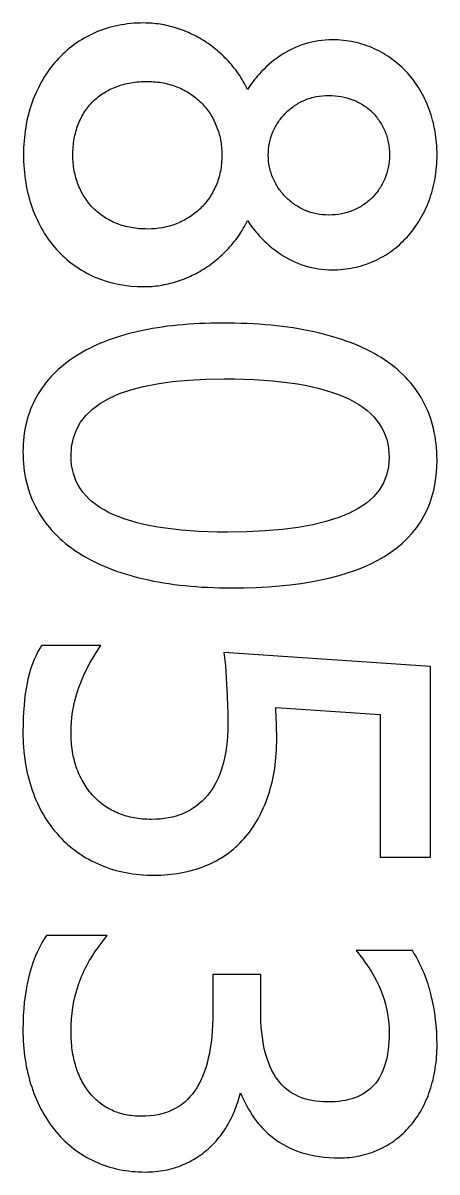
# Model space of a CAD drawing. Header units: millimetres. Extents: x -87 to 87, y -42 to 40.
# Drawn here: x 38.08 to 41.67, y -41.7 to -31.74 of the extents above; entities that cross this region are included whole.
import ezdxf

# ---------------------------------------------------------------- set-up
doc = ezdxf.new("R2010")
doc.units = ezdxf.units.MM
doc.header["$MEASUREMENT"] = 0
doc.layers.add('Layer 1', color=7, linetype='Continuous')

msp = doc.modelspace()

# ---------------------------------------------------------------- linework, layer by layer
at = {"layer": 'Layer 1', "color": 250}
for points, knots in [([(39.1238, -31.7395), (39.1704, -31.7395), (39.218, -31.7433), (39.266, -31.7507), (39.3132, -31.758), (39.3604, -31.7691), (39.4072, -31.7836), (39.4548, -31.7989), (39.5007, -31.8171), (39.5449, -31.8382), (39.5893, -31.8593), (39.6321, -31.8838), (39.6726, -31.9109), (39.714, -31.9387), (39.7536, -31.9698), (39.7909, -32.0038), (39.828, -32.0375), (39.8636, -32.0749), (39.8974, -32.1154), (39.9312, -32.1564), (39.9616, -32.2003), (39.9884, -32.2469), (40.0012, -32.2693), (40.0132, -32.2921), (40.0244, -32.3155), (40.0557, -32.2678), (40.0897, -32.2236), (40.1263, -32.183), (40.1812, -32.122), (40.2422, -32.0688), (40.3091, -32.0233), (40.3777, -31.9777), (40.4494, -31.9433), (40.5246, -31.9204), (40.6002, -31.8974), (40.679, -31.8857), (40.7607, -31.8857), (40.826, -31.8857), (40.889, -31.8922), (40.9495, -31.9048), (41.0098, -31.9176), (41.068, -31.9368), (41.124, -31.9624), (41.1794, -31.9872), (41.231, -32.0173), (41.2785, -32.0519), (41.3264, -32.0866), (41.3712, -32.1269), (41.4125, -32.1721), (41.4534, -32.2173), (41.4897, -32.2663), (41.521, -32.3189), (41.5522, -32.3713), (41.5794, -32.4282), (41.6021, -32.4888), (41.6248, -32.5502), (41.6421, -32.6137), (41.6533, -32.679), (41.6646, -32.7445), (41.6703, -32.8125), (41.6703, -32.8825), (41.6703, -32.9536), (41.6644, -33.0223), (41.6529, -33.0881), (41.6415, -33.1536), (41.6241, -33.2174), (41.6012, -33.2787), (41.5781, -33.3397), (41.5507, -33.3964), (41.519, -33.4489), (41.4874, -33.5014), (41.4511, -33.5504), (41.4104, -33.5953), (41.3695, -33.6402), (41.3249, -33.68), (41.2771, -33.7148), (41.2294, -33.7493), (41.1774, -33.7793), (41.1215, -33.8044), (41.0661, -33.8292), (41.0081, -33.8479), (40.9477, -33.8605), (40.8877, -33.873), (40.8252, -33.8795), (40.7607, -33.8795), (40.679, -33.8795), (40.6002, -33.8678), (40.5246, -33.8448), (40.4494, -33.8219), (40.3777, -33.7875), (40.3096, -33.742), (40.2428, -33.6967), (40.182, -33.644), (40.1267, -33.5836), (40.0898, -33.5434), (40.0558, -33.5), (40.0245, -33.4532), (40.0132, -33.4766), (40.0011, -33.4994), (39.9884, -33.5213), (39.9616, -33.5667), (39.9312, -33.6099), (39.8974, -33.6506), (39.8635, -33.6913), (39.8279, -33.7285), (39.7908, -33.7619), (39.7532, -33.7957), (39.7138, -33.8265), (39.6726, -33.8542), (39.632, -33.8814), (39.5892, -33.9058), (39.5449, -33.9271), (39.5014, -33.9479), (39.4554, -33.9661), (39.4073, -33.9814), (39.3604, -33.9961), (39.3132, -34.0072), (39.266, -34.0144), (39.218, -34.0219), (39.1704, -34.0256), (39.1238, -34.0256), (38.9695, -34.0256), (38.8279, -33.9976), (38.6996, -33.9419), (38.635, -33.9136), (38.5749, -33.8795), (38.5197, -33.8399), (38.4647, -33.8005), (38.4144, -33.7555), (38.3691, -33.7052), (38.3232, -33.6547), (38.2824, -33.599), (38.2469, -33.5384), (38.2115, -33.4781), (38.1809, -33.4128), (38.1555, -33.343), (38.1304, -33.2727), (38.1114, -33.1992), (38.099, -33.1226), (38.0864, -33.0457), (38.0801, -32.9655), (38.0801, -32.8825), (38.0801, -32.8004), (38.0864, -32.7208), (38.099, -32.6445), (38.1114, -32.5684), (38.1304, -32.4951), (38.1555, -32.4255), (38.1809, -32.3561), (38.2114, -32.2912), (38.2469, -32.2309), (38.2823, -32.1707), (38.323, -32.1149), (38.369, -32.0634), (38.4142, -32.0125), (38.4648, -31.9671), (38.5198, -31.9274), (38.5754, -31.8872), (38.6355, -31.853), (38.6994, -31.8248), (38.7642, -31.7961), (38.832, -31.7746), (38.9022, -31.7606), (38.9728, -31.7466), (39.0468, -31.7395), (39.1238, -31.7395)], [0, 0, 0, 0, 0.018182, 0.018182, 0.018182, 0.036364, 0.036364, 0.036364, 0.054545, 0.054545, 0.054545, 0.072727, 0.072727, 0.072727, 0.090909, 0.090909, 0.090909, 0.109091, 0.109091, 0.109091, 0.127273, 0.127273, 0.127273, 0.145455, 0.145455, 0.145455, 0.163636, 0.163636, 0.163636, 0.181818, 0.181818, 0.181818, 0.2, 0.2, 0.2, 0.218182, 0.218182, 0.218182, 0.236364, 0.236364, 0.236364, 0.254545, 0.254545, 0.254545, 0.272727, 0.272727, 0.272727, 0.290909, 0.290909, 0.290909, 0.309091, 0.309091, 0.309091, 0.327273, 0.327273, 0.327273, 0.345455, 0.345455, 0.345455, 0.363636, 0.363636, 0.363636, 0.381818, 0.381818, 0.381818, 0.4, 0.4, 0.4, 0.418182, 0.418182, 0.418182, 0.436364, 0.436364, 0.436364, 0.454545, 0.454545, 0.454545, 0.472727, 0.472727, 0.472727, 0.490909, 0.490909, 0.490909, 0.509091, 0.509091, 0.509091, 0.527273, 0.527273, 0.527273, 0.545455, 0.545455, 0.545455, 0.563636, 0.563636, 0.563636, 0.581818, 0.581818, 0.581818, 0.6, 0.6, 0.6, 0.618182, 0.618182, 0.618182, 0.636364, 0.636364, 0.636364, 0.654545, 0.654545, 0.654545, 0.672727, 0.672727, 0.672727, 0.690909, 0.690909, 0.690909, 0.709091, 0.709091, 0.709091, 0.727273, 0.727273, 0.727273, 0.745455, 0.745455, 0.745455, 0.763636, 0.763636, 0.763636, 0.781818, 0.781818, 0.781818, 0.8, 0.8, 0.8, 0.818182, 0.818182, 0.818182, 0.836364, 0.836364, 0.836364, 0.854545, 0.854545, 0.854545, 0.872727, 0.872727, 0.872727, 0.890909, 0.890909, 0.890909, 0.909091, 0.909091, 0.909091, 0.927273, 0.927273, 0.927273, 0.945455, 0.945455, 0.945455, 0.963636, 0.963636, 0.963636, 0.981818, 0.981818, 0.981818, 1, 1, 1, 1]), ([(39.1569, -32.2467), (39.1063, -32.2467), (39.0582, -32.2505), (39.0131, -32.2581), (38.9682, -32.2657), (38.9256, -32.2771), (38.8856, -32.2921), (38.8457, -32.3074), (38.8087, -32.3258), (38.7753, -32.3469), (38.7418, -32.3681), (38.7109, -32.3926), (38.6833, -32.4199), (38.6558, -32.447), (38.6311, -32.4774), (38.6099, -32.5105), (38.5888, -32.5434), (38.5705, -32.5801), (38.5553, -32.6202), (38.5398, -32.6593), (38.5283, -32.7009), (38.5206, -32.7447), (38.5128, -32.789), (38.5089, -32.836), (38.5089, -32.885), (38.5089, -32.9325), (38.5129, -32.9777), (38.5207, -33.0203), (38.5284, -33.0628), (38.5403, -33.1041), (38.5559, -33.1437), (38.5712, -33.1825), (38.59, -33.2193), (38.6118, -33.2529), (38.6335, -33.2866), (38.6584, -33.3176), (38.6861, -33.3458), (38.7137, -33.3738), (38.7446, -33.3989), (38.7784, -33.4211), (38.8118, -33.443), (38.8488, -33.4622), (38.8885, -33.4781), (38.9291, -33.4941), (38.9714, -33.5061), (39.0155, -33.5139), (39.0597, -33.5218), (39.1069, -33.5258), (39.1569, -33.5258), (39.246, -33.5258), (39.3296, -33.5107), (39.4074, -33.4805), (39.4459, -33.4651), (39.4824, -33.4464), (39.5167, -33.4247), (39.5511, -33.4029), (39.5833, -33.3781), (39.6127, -33.3506), (39.6417, -33.3228), (39.6679, -33.2922), (39.6907, -33.259), (39.7139, -33.2254), (39.7342, -33.1888), (39.7514, -33.1496), (39.7682, -33.1109), (39.7808, -33.0694), (39.7892, -33.0254), (39.7976, -32.9813), (39.8019, -32.9345), (39.8019, -32.885), (39.8019, -32.8386), (39.7979, -32.794), (39.7899, -32.7518), (39.782, -32.7097), (39.77, -32.669), (39.754, -32.6299), (39.7381, -32.591), (39.7191, -32.5546), (39.6972, -32.5212), (39.6757, -32.4887), (39.6506, -32.4578), (39.6222, -32.4294), (39.5936, -32.401), (39.5624, -32.3757), (39.529, -32.3538), (39.4949, -32.3315), (39.4579, -32.312), (39.4183, -32.2958), (39.3791, -32.2796), (39.3374, -32.2672), (39.2939, -32.259), (39.2507, -32.2508), (39.2048, -32.2467), (39.1569, -32.2467)], [0, 0, 0, 0, 0.032258, 0.032258, 0.032258, 0.064516, 0.064516, 0.064516, 0.096774, 0.096774, 0.096774, 0.129032, 0.129032, 0.129032, 0.16129, 0.16129, 0.16129, 0.193548, 0.193548, 0.193548, 0.225806, 0.225806, 0.225806, 0.258065, 0.258065, 0.258065, 0.290323, 0.290323, 0.290323, 0.322581, 0.322581, 0.322581, 0.354839, 0.354839, 0.354839, 0.387097, 0.387097, 0.387097, 0.419355, 0.419355, 0.419355, 0.451613, 0.451613, 0.451613, 0.483871, 0.483871, 0.483871, 0.516129, 0.516129, 0.516129, 0.548387, 0.548387, 0.548387, 0.580645, 0.580645, 0.580645, 0.612903, 0.612903, 0.612903, 0.645161, 0.645161, 0.645161, 0.677419, 0.677419, 0.677419, 0.709677, 0.709677, 0.709677, 0.741935, 0.741935, 0.741935, 0.774194, 0.774194, 0.774194, 0.806452, 0.806452, 0.806452, 0.83871, 0.83871, 0.83871, 0.870968, 0.870968, 0.870968, 0.903226, 0.903226, 0.903226, 0.935484, 0.935484, 0.935484, 0.967742, 0.967742, 0.967742, 1, 1, 1, 1]), ([(40.73, -32.3677), (40.6925, -32.3677), (40.6563, -32.3712), (40.6217, -32.3779), (40.5875, -32.3845), (40.5544, -32.3946), (40.5231, -32.4079), (40.4913, -32.4213), (40.4615, -32.4373), (40.4342, -32.4557), (40.4071, -32.4739), (40.3814, -32.4952), (40.3575, -32.5191), (40.3331, -32.5435), (40.3117, -32.5691), (40.2936, -32.5958), (40.2751, -32.6231), (40.259, -32.6525), (40.2455, -32.684), (40.2323, -32.7148), (40.2223, -32.7474), (40.2156, -32.7807), (40.2089, -32.8143), (40.2054, -32.8492), (40.2054, -32.885), (40.2054, -32.921), (40.209, -32.9558), (40.2159, -32.9891), (40.2228, -33.0225), (40.2333, -33.0553), (40.247, -33.0867), (40.2608, -33.1186), (40.2773, -33.1486), (40.2961, -33.1761), (40.3147, -33.2033), (40.3359, -33.2286), (40.3594, -33.2515), (40.3831, -33.2751), (40.4088, -33.2962), (40.4365, -33.3148), (40.4642, -33.3335), (40.4942, -33.3498), (40.526, -33.364), (40.5572, -33.3775), (40.5899, -33.3877), (40.6238, -33.3945), (40.6573, -33.4013), (40.6927, -33.4047), (40.73, -33.4047), (40.8066, -33.4047), (40.8763, -33.3912), (40.9404, -33.3645), (40.9732, -33.3507), (41.0037, -33.3347), (41.0314, -33.3162), (41.0583, -33.2983), (41.0837, -33.2776), (41.1063, -33.2545), (41.1302, -33.2311), (41.1511, -33.2057), (41.1692, -33.1786), (41.1874, -33.1513), (41.2034, -33.1215), (41.2168, -33.0896), (41.2301, -33.0583), (41.2402, -33.0254), (41.2469, -32.9914), (41.2536, -32.9574), (41.2569, -32.9218), (41.2569, -32.885), (41.2569, -32.8457), (41.2536, -32.8082), (41.2467, -32.7731), (41.24, -32.7381), (41.2297, -32.7049), (41.2162, -32.6737), (41.2022, -32.6421), (41.1857, -32.6125), (41.1669, -32.5852), (41.1481, -32.5578), (41.1272, -32.5327), (41.104, -32.5099), (41.0806, -32.4876), (41.0548, -32.4675), (41.0272, -32.4501), (40.9993, -32.4324), (40.9693, -32.417), (40.9376, -32.4044), (40.9055, -32.3922), (40.872, -32.3829), (40.8376, -32.3769), (40.803, -32.3708), (40.767, -32.3677), (40.73, -32.3677)], [0, 0, 0, 0, 0.032258, 0.032258, 0.032258, 0.064516, 0.064516, 0.064516, 0.096774, 0.096774, 0.096774, 0.129032, 0.129032, 0.129032, 0.16129, 0.16129, 0.16129, 0.193548, 0.193548, 0.193548, 0.225806, 0.225806, 0.225806, 0.258065, 0.258065, 0.258065, 0.290323, 0.290323, 0.290323, 0.322581, 0.322581, 0.322581, 0.354839, 0.354839, 0.354839, 0.387097, 0.387097, 0.387097, 0.419355, 0.419355, 0.419355, 0.451613, 0.451613, 0.451613, 0.483871, 0.483871, 0.483871, 0.516129, 0.516129, 0.516129, 0.548387, 0.548387, 0.548387, 0.580645, 0.580645, 0.580645, 0.612903, 0.612903, 0.612903, 0.645161, 0.645161, 0.645161, 0.677419, 0.677419, 0.677419, 0.709677, 0.709677, 0.709677, 0.741935, 0.741935, 0.741935, 0.774194, 0.774194, 0.774194, 0.806452, 0.806452, 0.806452, 0.83871, 0.83871, 0.83871, 0.870968, 0.870968, 0.870968, 0.903226, 0.903226, 0.903226, 0.935484, 0.935484, 0.935484, 0.967742, 0.967742, 0.967742, 1, 1, 1, 1]), ([(39.8878, -36.6371), (39.7455, -36.6371), (39.61, -36.6307), (39.4822, -36.6178), (39.354, -36.605), (39.2343, -36.5854), (39.1237, -36.5593), (39.0123, -36.5335), (38.909, -36.5014), (38.8146, -36.4637), (38.72, -36.4258), (38.6335, -36.3815), (38.5556, -36.3312), (38.4773, -36.2812), (38.4082, -36.2248), (38.3488, -36.1626), (38.2892, -36.1004), (38.239, -36.0321), (38.1979, -35.9583), (38.157, -35.8844), (38.1262, -35.8054), (38.1059, -35.7214), (38.0855, -35.6376), (38.0753, -35.549), (38.0753, -35.4562), (38.0753, -35.368), (38.0851, -35.2838), (38.1047, -35.2042), (38.1242, -35.1245), (38.1539, -35.0494), (38.1931, -34.9796), (38.2328, -34.9097), (38.2811, -34.8451), (38.3381, -34.7865), (38.395, -34.728), (38.4609, -34.6749), (38.5354, -34.6275), (38.6092, -34.5801), (38.6917, -34.5385), (38.782, -34.5029), (38.872, -34.4674), (38.9707, -34.4375), (39.0772, -34.4136), (39.1831, -34.3895), (39.2973, -34.3714), (39.4191, -34.3594), (39.541, -34.3475), (39.67, -34.3414), (39.8054, -34.3414), (39.9536, -34.3414), (40.0943, -34.3478), (40.2271, -34.3603), (40.3605, -34.3729), (40.4848, -34.3918), (40.5994, -34.4167), (40.7153, -34.4422), (40.8219, -34.4736), (40.9191, -34.5107), (41.0166, -34.5481), (41.1052, -34.5916), (41.1848, -34.6412), (41.2647, -34.6914), (41.3351, -34.7476), (41.3953, -34.8096), (41.4558, -34.872), (41.5069, -34.9407), (41.5478, -35.0156), (41.5883, -35.0902), (41.619, -35.1703), (41.6394, -35.2561), (41.6599, -35.3416), (41.6703, -35.4319), (41.6703, -35.5272), (41.6703, -35.8989), (41.5185, -36.1779), (41.2147, -36.364), (40.9179, -36.5461), (40.4755, -36.6371), (39.8878, -36.6371)], [0, 0, 0, 0, 0.038462, 0.038462, 0.038462, 0.076923, 0.076923, 0.076923, 0.115385, 0.115385, 0.115385, 0.153846, 0.153846, 0.153846, 0.192308, 0.192308, 0.192308, 0.230769, 0.230769, 0.230769, 0.269231, 0.269231, 0.269231, 0.307692, 0.307692, 0.307692, 0.346154, 0.346154, 0.346154, 0.384615, 0.384615, 0.384615, 0.423077, 0.423077, 0.423077, 0.461538, 0.461538, 0.461538, 0.5, 0.5, 0.5, 0.538462, 0.538462, 0.538462, 0.576923, 0.576923, 0.576923, 0.615385, 0.615385, 0.615385, 0.653846, 0.653846, 0.653846, 0.692308, 0.692308, 0.692308, 0.730769, 0.730769, 0.730769, 0.769231, 0.769231, 0.769231, 0.807692, 0.807692, 0.807692, 0.846154, 0.846154, 0.846154, 0.884615, 0.884615, 0.884615, 0.923077, 0.923077, 0.923077, 0.961538, 0.961538, 0.961538, 1, 1, 1, 1]), ([(39.8498, -36.1535), (40.7867, -36.1535), (41.2545, -35.9385), (41.2545, -35.5086), (41.2545, -35.2843), (41.1398, -35.1154), (40.9103, -35.0022), (40.6709, -34.8841), (40.3087, -34.825), (39.8239, -34.825), (38.9362, -34.825), (38.4927, -35.0481), (38.4927, -35.4941), (38.4927, -35.7106), (38.6014, -35.8736), (38.8189, -35.9826), (39.0459, -36.0964), (39.3897, -36.1535), (39.8498, -36.1535)], [0, 0, 0, 0, 0.166667, 0.166667, 0.166667, 0.333333, 0.333333, 0.333333, 0.5, 0.5, 0.5, 0.666667, 0.666667, 0.666667, 0.833333, 0.833333, 0.833333, 1, 1, 1, 1]), ([(39.2135, -39.1282), (39.1283, -39.1282), (39.0469, -39.1208), (38.9692, -39.1061), (38.8915, -39.0913), (38.8175, -39.0689), (38.7475, -39.0391), (38.6776, -39.0095), (38.6124, -38.9737), (38.5524, -38.9316), (38.4928, -38.8896), (38.4374, -38.841), (38.3872, -38.7861), (38.3369, -38.7312), (38.2924, -38.6708), (38.254, -38.6055), (38.2155, -38.5397), (38.1824, -38.4683), (38.1553, -38.392), (38.1287, -38.3151), (38.1086, -38.2341), (38.0954, -38.1493), (38.082, -38.0642), (38.0753, -37.9755), (38.0753, -37.8835), (38.0753, -37.7233), (38.0875, -37.5829), (38.1116, -37.4626), (38.1362, -37.3404), (38.1737, -37.2386), (38.224, -37.1575), (38.224, -37.1575), (38.2368, -37.137), (38.2368, -37.137), (38.2368, -37.137), (38.7504, -37.137), (38.7504, -37.137), (38.7504, -37.137), (38.7079, -37.2034), (38.7079, -37.2034), (38.6361, -37.3156), (38.582, -37.429), (38.5462, -37.5433), (38.5106, -37.6567), (38.4927, -37.7716), (38.4927, -37.8875), (38.4927, -37.9475), (38.497, -38.0039), (38.5055, -38.0565), (38.5139, -38.1088), (38.5269, -38.1585), (38.5442, -38.2053), (38.5611, -38.2515), (38.5818, -38.2946), (38.6056, -38.3342), (38.6293, -38.3739), (38.6567, -38.4102), (38.6869, -38.4427), (38.7169, -38.4749), (38.7502, -38.5036), (38.7865, -38.5284), (38.823, -38.5533), (38.8629, -38.5746), (38.9057, -38.592), (38.9489, -38.6096), (38.9941, -38.6228), (39.0409, -38.6315), (39.088, -38.6401), (39.1378, -38.6446), (39.1901, -38.6446), (39.2944, -38.6446), (39.3873, -38.6271), (39.4685, -38.5923), (39.5489, -38.5578), (39.6185, -38.506), (39.6764, -38.4372), (39.7351, -38.3678), (39.7795, -38.2821), (39.809, -38.1805), (39.8391, -38.0772), (39.8543, -37.9568), (39.8543, -37.8197), (39.8537, -37.7212), (39.8504, -37.6238), (39.8464, -37.5254), (39.8464, -37.5254), (39.8328, -37.3113), (39.8328, -37.3113), (39.8328, -37.3113), (39.8199, -37.1982), (39.8199, -37.1982), (39.8199, -37.1982), (41.613, -37.32), (41.613, -37.32), (41.613, -37.32), (41.613, -38.9724), (41.613, -38.9724), (41.613, -38.9724), (41.177, -38.9724), (41.177, -38.9724), (41.177, -38.9724), (41.177, -37.7364), (41.177, -37.7364), (41.177, -37.7364), (40.2697, -37.6739), (40.2697, -37.6739), (40.2748, -37.7625), (40.2774, -37.8513), (40.2789, -37.9401), (40.2789, -38.032), (40.2728, -38.1192), (40.2608, -38.2019), (40.2487, -38.2844), (40.2303, -38.3627), (40.2054, -38.4365), (40.1807, -38.51), (40.1509, -38.5781), (40.1161, -38.6401), (40.0811, -38.7024), (40.0405, -38.7597), (39.9942, -38.8116), (39.9485, -38.8633), (39.8972, -38.909), (39.841, -38.9484), (39.7846, -38.9879), (39.7229, -39.0214), (39.6567, -39.0483), (39.5906, -39.0747), (39.5206, -39.0948), (39.4464, -39.1081), (39.3723, -39.1214), (39.2945, -39.1282), (39.2135, -39.1282)], [0, 0, 0, 0, 0.022727, 0.022727, 0.022727, 0.045455, 0.045455, 0.045455, 0.068182, 0.068182, 0.068182, 0.090909, 0.090909, 0.090909, 0.113636, 0.113636, 0.113636, 0.136364, 0.136364, 0.136364, 0.159091, 0.159091, 0.159091, 0.181818, 0.181818, 0.181818, 0.204545, 0.204545, 0.204545, 0.227273, 0.227273, 0.227273, 0.25, 0.25, 0.25, 0.272727, 0.272727, 0.272727, 0.295455, 0.295455, 0.295455, 0.318182, 0.318182, 0.318182, 0.340909, 0.340909, 0.340909, 0.363636, 0.363636, 0.363636, 0.386364, 0.386364, 0.386364, 0.409091, 0.409091, 0.409091, 0.431818, 0.431818, 0.431818, 0.454545, 0.454545, 0.454545, 0.477273, 0.477273, 0.477273, 0.5, 0.5, 0.5, 0.522727, 0.522727, 0.522727, 0.545455, 0.545455, 0.545455, 0.568182, 0.568182, 0.568182, 0.590909, 0.590909, 0.590909, 0.613636, 0.613636, 0.613636, 0.636364, 0.636364, 0.636364, 0.659091, 0.659091, 0.659091, 0.681818, 0.681818, 0.681818, 0.704545, 0.704545, 0.704545, 0.727273, 0.727273, 0.727273, 0.75, 0.75, 0.75, 0.772727, 0.772727, 0.772727, 0.795455, 0.795455, 0.795455, 0.818182, 0.818182, 0.818182, 0.840909, 0.840909, 0.840909, 0.863636, 0.863636, 0.863636, 0.886364, 0.886364, 0.886364, 0.909091, 0.909091, 0.909091, 0.931818, 0.931818, 0.931818, 0.954545, 0.954545, 0.954545, 0.977273, 0.977273, 0.977273, 1, 1, 1, 1]), ([(39.1383, -41.7017), (39.0591, -41.7017), (38.9831, -41.6941), (38.9103, -41.6791), (38.8377, -41.664), (38.7683, -41.6414), (38.7022, -41.6113), (38.6365, -41.5812), (38.5756, -41.5449), (38.5199, -41.5027), (38.4634, -41.4596), (38.4118, -41.4106), (38.3657, -41.3561), (38.3194, -41.3014), (38.2778, -41.2409), (38.2416, -41.1748), (38.2062, -41.1101), (38.1757, -41.0398), (38.151, -40.9645), (38.1256, -40.8883), (38.1065, -40.8088), (38.0941, -40.7262), (38.0816, -40.6432), (38.0753, -40.5563), (38.0753, -40.4658), (38.0753, -40.301), (38.091, -40.1525), (38.1225, -40.0209), (38.1542, -39.888), (38.2023, -39.7714), (38.2664, -39.6714), (38.2664, -39.6714), (38.2791, -39.6515), (38.2791, -39.6515), (38.2791, -39.6515), (38.8078, -39.6515), (38.8078, -39.6515), (38.8078, -39.6515), (38.7531, -39.7213), (38.7531, -39.7213), (38.6663, -39.832), (38.601, -39.9506), (38.5576, -40.0771), (38.5144, -40.2032), (38.4927, -40.3377), (38.4927, -40.4803), (38.4927, -40.5381), (38.4963, -40.5926), (38.5034, -40.6436), (38.5105, -40.6947), (38.5213, -40.7429), (38.5358, -40.7879), (38.5501, -40.8335), (38.5674, -40.8757), (38.5875, -40.914), (38.6077, -40.9523), (38.6311, -40.9877), (38.6578, -41.0196), (38.6842, -41.0517), (38.7132, -41.0798), (38.7448, -41.1041), (38.7765, -41.1285), (38.8112, -41.1493), (38.8485, -41.1665), (38.8858, -41.1837), (38.9255, -41.1967), (38.9673, -41.2052), (39.0094, -41.2138), (39.0548, -41.2182), (39.1028, -41.2182), (39.3092, -41.2182), (39.4637, -41.1453), (39.5659, -40.9997), (39.6713, -40.8495), (39.7243, -40.6211), (39.7243, -40.3149), (39.7243, -40.3149), (39.7243, -39.9899), (39.7243, -39.9899), (39.7243, -39.9899), (40.1392, -39.9899), (40.1392, -39.9899), (40.1392, -39.9899), (40.1392, -40.3004), (40.1392, -40.3004), (40.1392, -40.5703), (40.1886, -40.771), (40.2868, -40.9028), (40.3822, -41.0306), (40.5268, -41.0945), (40.7202, -41.0945), (40.9002, -41.0945), (41.0341, -41.0461), (41.1216, -40.9494), (41.2102, -40.8514), (41.2545, -40.7012), (41.2545, -40.4989), (41.2545, -40.3839), (41.2353, -40.2722), (41.1968, -40.1648), (41.1581, -40.0571), (41.0999, -39.9525), (41.0222, -39.8518), (41.0222, -39.8518), (40.9686, -39.7824), (40.9686, -39.7824), (40.9686, -39.7824), (41.4569, -39.7824), (41.4569, -39.7824), (41.4569, -39.7824), (41.4695, -39.8034), (41.4695, -39.8034), (41.5362, -39.9148), (41.5867, -40.0373), (41.6203, -40.1702), (41.6535, -40.3021), (41.6703, -40.4444), (41.6703, -40.5967), (41.6703, -40.6687), (41.665, -40.7386), (41.6546, -40.8056), (41.6443, -40.8723), (41.6288, -40.9359), (41.6081, -40.9956), (41.5876, -41.0559), (41.5628, -41.1121), (41.534, -41.1634), (41.5052, -41.2151), (41.4719, -41.2627), (41.4344, -41.3056), (41.3969, -41.3492), (41.3555, -41.3877), (41.3106, -41.4212), (41.266, -41.4546), (41.2172, -41.4833), (41.1644, -41.5072), (41.1117, -41.5311), (41.0563, -41.5492), (40.9986, -41.5611), (40.9408, -41.573), (40.8803, -41.579), (40.818, -41.579), (40.5851, -41.579), (40.3925, -41.5193), (40.241, -41.4004), (40.1226, -41.3074), (40.03, -41.1785), (39.9636, -41.014), (39.9636, -41.014), (39.9583, -41.0354), (39.9583, -41.0354), (39.9437, -41.0906), (39.9249, -41.1442), (39.9021, -41.1953), (39.8801, -41.246), (39.854, -41.2938), (39.8244, -41.3384), (39.7946, -41.3831), (39.7612, -41.4244), (39.7248, -41.4617), (39.6879, -41.4995), (39.6477, -41.5333), (39.6047, -41.5625), (39.5613, -41.5917), (39.5151, -41.6169), (39.4662, -41.6376), (39.4169, -41.6589), (39.3643, -41.6751), (39.3093, -41.6857), (39.2547, -41.6964), (39.1976, -41.7017), (39.1383, -41.7017)], [0, 0, 0, 0, 0.017544, 0.017544, 0.017544, 0.035088, 0.035088, 0.035088, 0.052632, 0.052632, 0.052632, 0.070175, 0.070175, 0.070175, 0.087719, 0.087719, 0.087719, 0.105263, 0.105263, 0.105263, 0.122807, 0.122807, 0.122807, 0.140351, 0.140351, 0.140351, 0.157895, 0.157895, 0.157895, 0.175439, 0.175439, 0.175439, 0.192982, 0.192982, 0.192982, 0.210526, 0.210526, 0.210526, 0.22807, 0.22807, 0.22807, 0.245614, 0.245614, 0.245614, 0.263158, 0.263158, 0.263158, 0.280702, 0.280702, 0.280702, 0.298246, 0.298246, 0.298246, 0.315789, 0.315789, 0.315789, 0.333333, 0.333333, 0.333333, 0.350877, 0.350877, 0.350877, 0.368421, 0.368421, 0.368421, 0.385965, 0.385965, 0.385965, 0.403509, 0.403509, 0.403509, 0.421053, 0.421053, 0.421053, 0.438596, 0.438596, 0.438596, 0.45614, 0.45614, 0.45614, 0.473684, 0.473684, 0.473684, 0.491228, 0.491228, 0.491228, 0.508772, 0.508772, 0.508772, 0.526316, 0.526316, 0.526316, 0.54386, 0.54386, 0.54386, 0.561404, 0.561404, 0.561404, 0.578947, 0.578947, 0.578947, 0.596491, 0.596491, 0.596491, 0.614035, 0.614035, 0.614035, 0.631579, 0.631579, 0.631579, 0.649123, 0.649123, 0.649123, 0.666667, 0.666667, 0.666667, 0.684211, 0.684211, 0.684211, 0.701754, 0.701754, 0.701754, 0.719298, 0.719298, 0.719298, 0.736842, 0.736842, 0.736842, 0.754386, 0.754386, 0.754386, 0.77193, 0.77193, 0.77193, 0.789474, 0.789474, 0.789474, 0.807018, 0.807018, 0.807018, 0.824561, 0.824561, 0.824561, 0.842105, 0.842105, 0.842105, 0.859649, 0.859649, 0.859649, 0.877193, 0.877193, 0.877193, 0.894737, 0.894737, 0.894737, 0.912281, 0.912281, 0.912281, 0.929825, 0.929825, 0.929825, 0.947368, 0.947368, 0.947368, 0.964912, 0.964912, 0.964912, 0.982456, 0.982456, 0.982456, 1, 1, 1, 1])]:
    msp.add_open_spline(points, degree=3, knots=knots, dxfattribs=at)

doc.saveas('drawing.dxf')
